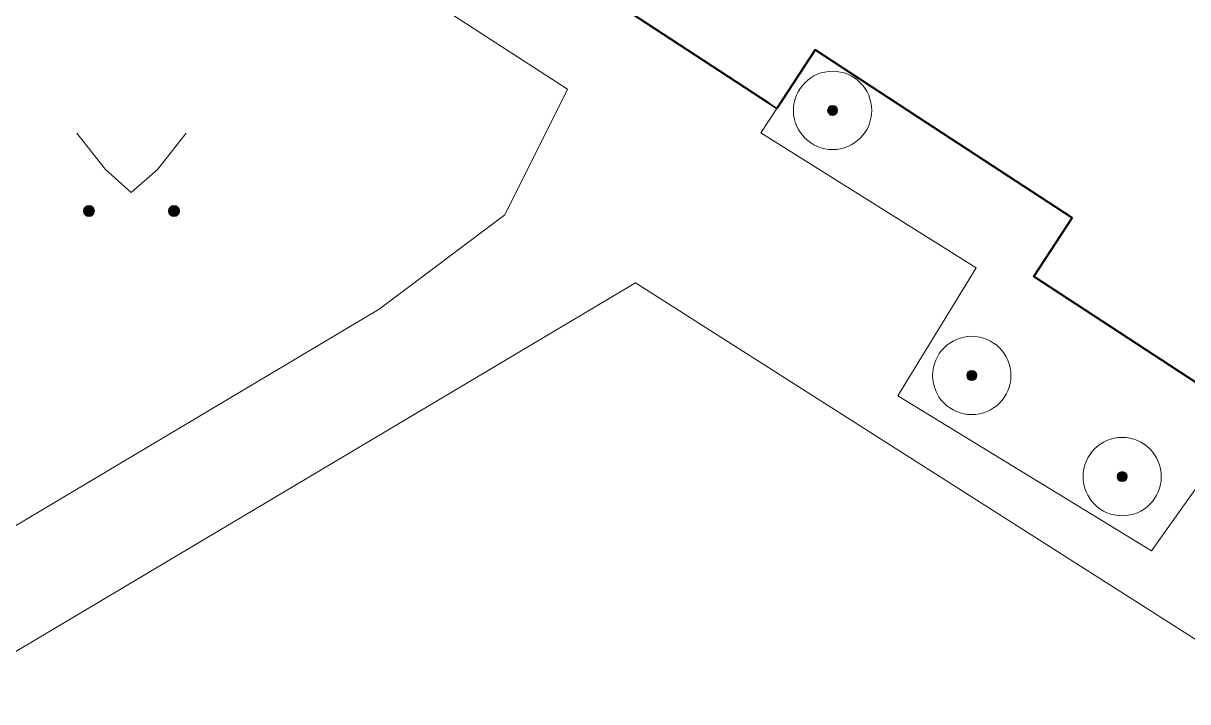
# Model space of a CAD drawing. Extents: x 1000 to 4000, y -5000 to -1000.
# Drawn here: x 1504.07 to 1524.89, y -4584.9 to -4572.78 of the extents above; entities that cross this region are included whole.
import ezdxf

# ---------------------------------------------------------------- set-up
doc = ezdxf.new("R2010")
doc.units = 0
doc.header["$MEASUREMENT"] = 0
for name, color, linetype in [('СЛОЙ_24', 7, 'CONTINUOUS'), ('СЛОЙ_41', 7, 'CONTINUOUS'), ('СЛОЙ_6', 7, 'CONTINUOUS'), ('СЛОЙ_7', 7, 'CONTINUOUS')]:
    doc.layers.add(name, color=color, linetype=linetype)

msp = doc.modelspace()

# ---------------------------------------------------------------- linework, layer by layer
at = {"layer": 'СЛОЙ_24', "color": 253, "linetype": 'Continuous', "lineweight": 0}
for points in [[(1490.764, -4557.572), (1478.162, -4577.564), (1479.928, -4582.061), (1498.148, -4587.44), (1515.011, -4577.414)], [(1492.369, -4558.535), (1480.329, -4577.564), (1481.533, -4580.214), (1498.148, -4585.192), (1510.429, -4577.885), (1512.676, -4576.199), (1513.8, -4573.951), (1504.489, -4567.929)], [(1515.011, -4577.414), (1528.529, -4586.015), (1528.689, -4589.749), (1535.391, -4592.8), (1540.448, -4595.008)]]:
    msp.add_lwpolyline(points, dxfattribs=at)
at = {"layer": 'СЛОЙ_41', "color": 253, "linetype": 'Continuous', "lineweight": 0}
for p, q in [((1505.027, -4574.74), (1505.537, -4575.39)), ((1506.977, -4574.74), (1506.467, -4575.39)), ((1505.537, -4575.39), (1505.997, -4575.8)), ((1506.467, -4575.39), (1505.997, -4575.8))]:
    msp.add_line(p, q, dxfattribs=at)
for centre in [(1505.241, -4576.13), (1506.762, -4576.13)]:
    msp.add_circle(centre, 0.0976, dxfattribs=at)
for points in [[(1505.172, -4576.199), (1505.16, -4576.075), (1505.172, -4576.061)], [(1505.187, -4576.211), (1505.172, -4576.061), (1505.187, -4576.048)], [(1505.172, -4576.199), (1505.172, -4576.061), (1505.187, -4576.211)], [(1505.204, -4576.22), (1505.187, -4576.048), (1505.204, -4576.039)], [(1505.187, -4576.211), (1505.187, -4576.048), (1505.204, -4576.22)], [(1505.222, -4576.225), (1505.204, -4576.039), (1505.222, -4576.034)], [(1505.204, -4576.22), (1505.204, -4576.039), (1505.222, -4576.225)], [(1505.241, -4576.227), (1505.222, -4576.034), (1505.241, -4576.032)], [(1505.222, -4576.225), (1505.222, -4576.034), (1505.241, -4576.227)], [(1506.693, -4576.199), (1506.681, -4576.075), (1506.693, -4576.061)], [(1506.708, -4576.211), (1506.693, -4576.061), (1506.708, -4576.048)], [(1506.693, -4576.199), (1506.693, -4576.061), (1506.708, -4576.211)], [(1506.725, -4576.22), (1506.708, -4576.048), (1506.725, -4576.039)], [(1506.708, -4576.211), (1506.708, -4576.048), (1506.725, -4576.22)], [(1506.743, -4576.225), (1506.725, -4576.039), (1506.743, -4576.034)], [(1506.725, -4576.22), (1506.725, -4576.039), (1506.743, -4576.225)], [(1506.762, -4576.227), (1506.743, -4576.034), (1506.762, -4576.032)], [(1506.743, -4576.225), (1506.743, -4576.034), (1506.762, -4576.227)], [(1505.145, -4576.149), (1505.143, -4576.13), (1505.145, -4576.11)], [(1505.151, -4576.167), (1505.145, -4576.11), (1505.151, -4576.092)], [(1505.145, -4576.149), (1505.145, -4576.11), (1505.151, -4576.167)], [(1505.16, -4576.184), (1505.151, -4576.092), (1505.16, -4576.075)], [(1505.151, -4576.167), (1505.151, -4576.092), (1505.16, -4576.184)], [(1505.16, -4576.184), (1505.16, -4576.075), (1505.172, -4576.199)], [(1506.666, -4576.149), (1506.664, -4576.13), (1506.666, -4576.11)], [(1506.672, -4576.167), (1506.666, -4576.11), (1506.672, -4576.092)], [(1506.666, -4576.149), (1506.666, -4576.11), (1506.672, -4576.167)], [(1506.681, -4576.184), (1506.672, -4576.092), (1506.681, -4576.075)], [(1506.672, -4576.167), (1506.672, -4576.092), (1506.681, -4576.184)], [(1506.681, -4576.184), (1506.681, -4576.075), (1506.693, -4576.199)]]:
    msp.add_solid(points, dxfattribs=at)
at = {"layer": 'СЛОЙ_41', "color": 253, "linetype": 'Continuous', "lineweight": 0, "extrusion": (0, 0, -1)}
for points in [[(-1505.241, -4576.227), (-1505.241, -4576.032), (-1505.26, -4576.225)], [(-1505.26, -4576.225), (-1505.241, -4576.032), (-1505.26, -4576.034)], [(-1505.26, -4576.225), (-1505.26, -4576.034), (-1505.278, -4576.22)], [(-1505.278, -4576.22), (-1505.26, -4576.034), (-1505.278, -4576.039)], [(-1505.278, -4576.22), (-1505.278, -4576.039), (-1505.295, -4576.211)], [(-1505.295, -4576.211), (-1505.278, -4576.039), (-1505.295, -4576.048)], [(-1505.295, -4576.211), (-1505.295, -4576.048), (-1505.31, -4576.199)], [(-1505.31, -4576.199), (-1505.295, -4576.048), (-1505.31, -4576.061)], [(-1505.31, -4576.199), (-1505.31, -4576.061), (-1505.322, -4576.184)], [(-1505.322, -4576.184), (-1505.31, -4576.061), (-1505.322, -4576.075)], [(-1506.762, -4576.227), (-1506.762, -4576.032), (-1506.781, -4576.225)], [(-1506.781, -4576.225), (-1506.762, -4576.032), (-1506.781, -4576.034)], [(-1506.781, -4576.225), (-1506.781, -4576.034), (-1506.799, -4576.22)], [(-1506.799, -4576.22), (-1506.781, -4576.034), (-1506.799, -4576.039)], [(-1506.799, -4576.22), (-1506.799, -4576.039), (-1506.816, -4576.211)], [(-1506.816, -4576.211), (-1506.799, -4576.039), (-1506.816, -4576.048)], [(-1506.816, -4576.211), (-1506.816, -4576.048), (-1506.831, -4576.199)], [(-1506.831, -4576.199), (-1506.816, -4576.048), (-1506.831, -4576.061)], [(-1506.831, -4576.199), (-1506.831, -4576.061), (-1506.843, -4576.184)], [(-1506.843, -4576.184), (-1506.831, -4576.061), (-1506.843, -4576.075)], [(-1505.322, -4576.184), (-1505.322, -4576.075), (-1505.331, -4576.167)], [(-1505.331, -4576.167), (-1505.322, -4576.075), (-1505.331, -4576.092)], [(-1505.331, -4576.167), (-1505.331, -4576.092), (-1505.337, -4576.149)], [(-1505.337, -4576.149), (-1505.331, -4576.092), (-1505.337, -4576.11)], [(-1505.337, -4576.149), (-1505.337, -4576.11), (-1505.339, -4576.13)], [(-1506.843, -4576.184), (-1506.843, -4576.075), (-1506.852, -4576.167)], [(-1506.852, -4576.167), (-1506.843, -4576.075), (-1506.852, -4576.092)], [(-1506.852, -4576.167), (-1506.852, -4576.092), (-1506.858, -4576.149)], [(-1506.858, -4576.149), (-1506.852, -4576.092), (-1506.858, -4576.11)], [(-1506.858, -4576.149), (-1506.858, -4576.11), (-1506.86, -4576.13)]]:
    msp.add_solid(points, dxfattribs=at)
at = {"layer": 'СЛОЙ_6', "color": 253, "linetype": 'Continuous', "lineweight": 40}
for points in [[(1517.541, -4574.297), (1517.399, -4574.204), (1507.077, -4567.46)], [(1529.787, -4582.298), (1529.629, -4582.195), (1530.258, -4581.232), (1525.672, -4578.236), (1525.043, -4579.199), (1522.136, -4577.299), (1522.82, -4576.253), (1521.395, -4575.322), (1520.055, -4574.446), (1518.224, -4573.25), (1517.541, -4574.297)]]:
    msp.add_lwpolyline(points, dxfattribs=at)
at = {"layer": 'СЛОЙ_7', "color": 253, "linetype": 'Continuous', "lineweight": 0}
for p, q in [((1517.541, -4574.297), (1517.253, -4574.735)), ((1517.253, -4574.735), (1521.106, -4577.143)), ((1521.106, -4577.143), (1519.701, -4579.432)), ((1519.701, -4579.432), (1524.236, -4582.202)), ((1524.236, -4582.202), (1525.721, -4580.114))]:
    msp.add_line(p, q, dxfattribs=at)
for centre, radius in [((1518.537, -4574.332), 0.7), ((1518.537, -4574.332), 0.0892), ((1521.025, -4579.069), 0.7), ((1521.025, -4579.069), 0.0892), ((1523.714, -4580.876), 0.7), ((1523.714, -4580.876), 0.0892)]:
    msp.add_circle(centre, radius, dxfattribs=at)
for points in [[(1518.45, -4574.35), (1518.448, -4574.332), (1518.45, -4574.315)], [(1518.455, -4574.367), (1518.45, -4574.315), (1518.455, -4574.298)], [(1518.45, -4574.35), (1518.45, -4574.315), (1518.455, -4574.367)], [(1518.463, -4574.382), (1518.455, -4574.298), (1518.463, -4574.283)], [(1518.455, -4574.367), (1518.455, -4574.298), (1518.463, -4574.382)], [(1518.474, -4574.396), (1518.463, -4574.283), (1518.474, -4574.269)], [(1518.463, -4574.382), (1518.463, -4574.283), (1518.474, -4574.396)], [(1518.488, -4574.407), (1518.474, -4574.269), (1518.488, -4574.258)], [(1518.474, -4574.396), (1518.474, -4574.269), (1518.488, -4574.407)], [(1518.503, -4574.415), (1518.488, -4574.258), (1518.503, -4574.25)], [(1518.488, -4574.407), (1518.488, -4574.258), (1518.503, -4574.415)], [(1518.52, -4574.42), (1518.503, -4574.25), (1518.52, -4574.245)], [(1518.503, -4574.415), (1518.503, -4574.25), (1518.52, -4574.42)], [(1518.537, -4574.422), (1518.52, -4574.245), (1518.537, -4574.243)], [(1518.52, -4574.42), (1518.52, -4574.245), (1518.537, -4574.422)], [(1521.008, -4579.157), (1520.991, -4578.987), (1521.008, -4578.982)], [(1521.025, -4579.159), (1521.008, -4578.982), (1521.025, -4578.98)], [(1521.008, -4579.157), (1521.008, -4578.982), (1521.025, -4579.159)], [(1520.938, -4579.087), (1520.936, -4579.069), (1520.938, -4579.052)], [(1520.943, -4579.104), (1520.938, -4579.052), (1520.943, -4579.035)], [(1520.938, -4579.087), (1520.938, -4579.052), (1520.943, -4579.104)], [(1520.951, -4579.119), (1520.943, -4579.035), (1520.951, -4579.02)], [(1520.943, -4579.104), (1520.943, -4579.035), (1520.951, -4579.119)], [(1520.962, -4579.133), (1520.951, -4579.02), (1520.962, -4579.006)], [(1520.951, -4579.119), (1520.951, -4579.02), (1520.962, -4579.133)], [(1520.976, -4579.144), (1520.962, -4579.006), (1520.976, -4578.995)], [(1520.962, -4579.133), (1520.962, -4579.006), (1520.976, -4579.144)], [(1520.991, -4579.152), (1520.976, -4578.995), (1520.991, -4578.987)], [(1520.976, -4579.144), (1520.976, -4578.995), (1520.991, -4579.152)], [(1520.991, -4579.152), (1520.991, -4578.987), (1521.008, -4579.157)], [(1523.632, -4580.911), (1523.627, -4580.859), (1523.632, -4580.842)], [(1523.64, -4580.926), (1523.632, -4580.842), (1523.64, -4580.827)], [(1523.632, -4580.911), (1523.632, -4580.842), (1523.64, -4580.926)], [(1523.651, -4580.94), (1523.64, -4580.827), (1523.651, -4580.813)], [(1523.64, -4580.926), (1523.64, -4580.827), (1523.651, -4580.94)], [(1523.665, -4580.951), (1523.651, -4580.813), (1523.665, -4580.802)], [(1523.651, -4580.94), (1523.651, -4580.813), (1523.665, -4580.951)], [(1523.68, -4580.959), (1523.665, -4580.802), (1523.68, -4580.794)], [(1523.665, -4580.951), (1523.665, -4580.802), (1523.68, -4580.959)], [(1523.697, -4580.964), (1523.68, -4580.794), (1523.697, -4580.789)], [(1523.68, -4580.959), (1523.68, -4580.794), (1523.697, -4580.964)], [(1523.714, -4580.966), (1523.697, -4580.789), (1523.714, -4580.787)], [(1523.697, -4580.964), (1523.697, -4580.789), (1523.714, -4580.966)], [(1523.627, -4580.894), (1523.625, -4580.876), (1523.627, -4580.859)], [(1523.627, -4580.894), (1523.627, -4580.859), (1523.632, -4580.911)]]:
    msp.add_solid(points, dxfattribs=at)
at = {"layer": 'СЛОЙ_7', "color": 253, "linetype": 'Continuous', "lineweight": 0, "extrusion": (0, 0, -1)}
for points in [[(-1518.537, -4574.422), (-1518.537, -4574.243), (-1518.555, -4574.42)], [(-1518.555, -4574.42), (-1518.537, -4574.243), (-1518.555, -4574.245)], [(-1518.555, -4574.42), (-1518.555, -4574.245), (-1518.571, -4574.415)], [(-1518.571, -4574.415), (-1518.555, -4574.245), (-1518.571, -4574.25)], [(-1518.571, -4574.415), (-1518.571, -4574.25), (-1518.587, -4574.407)], [(-1518.587, -4574.407), (-1518.571, -4574.25), (-1518.587, -4574.258)], [(-1518.587, -4574.407), (-1518.587, -4574.258), (-1518.6, -4574.396)], [(-1518.6, -4574.396), (-1518.587, -4574.258), (-1518.6, -4574.269)], [(-1518.6, -4574.396), (-1518.6, -4574.269), (-1518.611, -4574.382)], [(-1518.611, -4574.382), (-1518.6, -4574.269), (-1518.611, -4574.283)], [(-1518.611, -4574.382), (-1518.611, -4574.283), (-1518.62, -4574.367)], [(-1518.62, -4574.367), (-1518.611, -4574.283), (-1518.62, -4574.298)], [(-1518.62, -4574.367), (-1518.62, -4574.298), (-1518.625, -4574.35)], [(-1518.625, -4574.35), (-1518.62, -4574.298), (-1518.625, -4574.315)], [(-1518.625, -4574.35), (-1518.625, -4574.315), (-1518.627, -4574.332)], [(-1521.025, -4579.159), (-1521.025, -4578.98), (-1521.043, -4579.157)], [(-1521.043, -4579.157), (-1521.025, -4578.98), (-1521.043, -4578.982)], [(-1521.043, -4579.157), (-1521.043, -4578.982), (-1521.059, -4579.152)], [(-1521.059, -4579.152), (-1521.043, -4578.982), (-1521.059, -4578.987)], [(-1521.059, -4579.152), (-1521.059, -4578.987), (-1521.075, -4579.144)], [(-1521.075, -4579.144), (-1521.059, -4578.987), (-1521.075, -4578.995)], [(-1521.075, -4579.144), (-1521.075, -4578.995), (-1521.088, -4579.133)], [(-1521.088, -4579.133), (-1521.075, -4578.995), (-1521.088, -4579.006)], [(-1521.088, -4579.133), (-1521.088, -4579.006), (-1521.099, -4579.119)], [(-1521.099, -4579.119), (-1521.088, -4579.006), (-1521.099, -4579.02)], [(-1521.099, -4579.119), (-1521.099, -4579.02), (-1521.108, -4579.104)], [(-1521.108, -4579.104), (-1521.099, -4579.02), (-1521.108, -4579.035)], [(-1521.108, -4579.104), (-1521.108, -4579.035), (-1521.113, -4579.087)], [(-1521.113, -4579.087), (-1521.108, -4579.035), (-1521.113, -4579.052)], [(-1521.113, -4579.087), (-1521.113, -4579.052), (-1521.115, -4579.069)], [(-1523.714, -4580.966), (-1523.714, -4580.787), (-1523.732, -4580.964)], [(-1523.732, -4580.964), (-1523.714, -4580.787), (-1523.732, -4580.789)], [(-1523.732, -4580.964), (-1523.732, -4580.789), (-1523.748, -4580.959)], [(-1523.748, -4580.959), (-1523.732, -4580.789), (-1523.748, -4580.794)], [(-1523.748, -4580.959), (-1523.748, -4580.794), (-1523.764, -4580.951)], [(-1523.764, -4580.951), (-1523.748, -4580.794), (-1523.764, -4580.802)], [(-1523.764, -4580.951), (-1523.764, -4580.802), (-1523.777, -4580.94)], [(-1523.777, -4580.94), (-1523.764, -4580.802), (-1523.777, -4580.813)], [(-1523.777, -4580.94), (-1523.777, -4580.813), (-1523.788, -4580.926)], [(-1523.788, -4580.926), (-1523.777, -4580.813), (-1523.788, -4580.827)], [(-1523.788, -4580.926), (-1523.788, -4580.827), (-1523.797, -4580.911)], [(-1523.797, -4580.911), (-1523.788, -4580.827), (-1523.797, -4580.842)], [(-1523.797, -4580.911), (-1523.797, -4580.842), (-1523.802, -4580.894)], [(-1523.802, -4580.894), (-1523.797, -4580.842), (-1523.802, -4580.859)], [(-1523.802, -4580.894), (-1523.802, -4580.859), (-1523.804, -4580.876)]]:
    msp.add_solid(points, dxfattribs=at)

doc.saveas('drawing.dxf')
